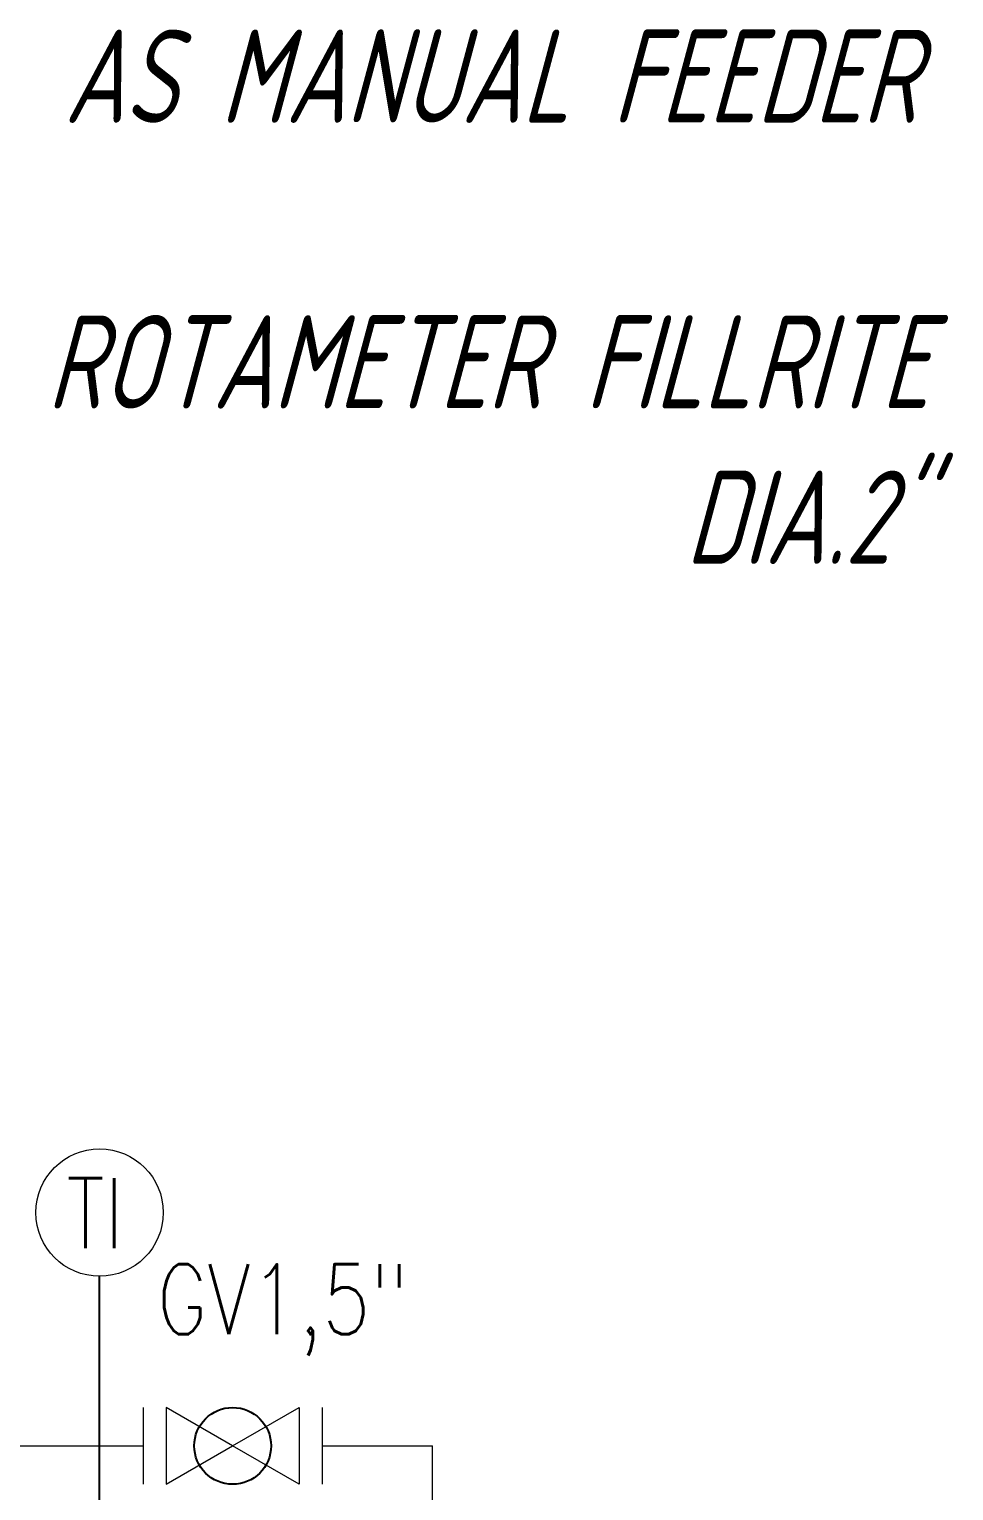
# Model space of a CAD drawing. Extents: x -29512 to 147477, y -5232 to 39709.
# Drawn here: x 140839.11 to 140849.02, y 9107.97 to 9123.65 of the extents above; entities that cross this region are included whole.
import ezdxf

# ---------------------------------------------------------------- set-up
doc = ezdxf.new("R2010")
doc.units = 0
doc.layers.get('0').update_dxf_attribs({"linetype": 'CONTINUOUS'})
doc.layers.add('DIMENSION', color=3, linetype='CONTINUOUS')
doc.layers.add('HATCH', color=4, linetype='CONTINUOUS')
doc.layers.add('FITTING', color=7, linetype='CONTINUOUS', lineweight=13)
doc.layers.add('TAG', color=140, linetype='CONTINUOUS', lineweight=13)
doc.styles.add('Romans100', font='romans.shx', dxfattribs={"width": 0.8, "height": 200})
doc.styles.add('STYLE4', font='isocp.shx', dxfattribs={"width": 0.8, "oblique": 15, "height": 2})

msp = doc.modelspace()

# ---------------------------------------------------------------- linework, layer by layer
at = {"color": 6, "lineweight": 20}
for p, q in [((140832.1252, 9108.4535), (140840.3282, 9108.4535)), ((140842.2505, 9108.4535), (140843.4325, 9108.4535)), ((140843.4325, 9106.8782), (140843.4325, 9108.4535))]:
    msp.add_line(p, q, dxfattribs=at)
at = {"color": 7, "lineweight": 20}
msp.add_circle((140839.8618, 9110.9572), 0.6834, dxfattribs=at)
at = {"layer": 'FITTING', "lineweight": 20}
for p, q in [((140840.3282, 9108.8657), (140840.3282, 9108.0414)), ((140842.2505, 9108.8657), (140842.2505, 9108.0414))]:
    msp.add_line(p, q, dxfattribs=at)
for points in [[(140841.2893, 9108.4535), (140840.5755, 9108.8657), (140840.5755, 9108.0414)], [(140841.2893, 9108.4535), (140842.0032, 9108.8657), (140842.0032, 9108.0414)]]:
    msp.add_lwpolyline(points, close=True, dxfattribs=at)
at = {"layer": 'HATCH', "color": 7}
msp.add_line((140839.8618, 9106.8782), (140839.8618, 9110.2737), dxfattribs=at)
msp.add_circle((140841.2893, 9108.4535), 0.4121, dxfattribs=at)

# ---------------------------------------------------------------- texts
at = {"layer": 'DIMENSION', "color": 2, "char_height": 1, "attachment_point": 3, "style": 'STYLE4'}
for s, insert in [('{AS MANUAL FEEDER }', (140848.6323, 9123.6483)), ('ROTAMETER FILLRITE\\PDIA.2"', (140848.7556, 9120.5835))]:
    msp.add_mtext(s, dxfattribs=dict(at, insert=insert))
at = {"layer": 'TAG', "color": 6, "lineweight": 20, "char_height": 0.75, "width": 7.302947, "attachment_point": 5, "style": 'Romans100'}
for s, insert in [('{TI}', (140839.8138, 9110.9505)), ('{GV1,5"}', (140841.828, 9109.9128))]:
    msp.add_mtext(s, dxfattribs=dict(at, insert=insert))

doc.saveas('drawing.dxf')
